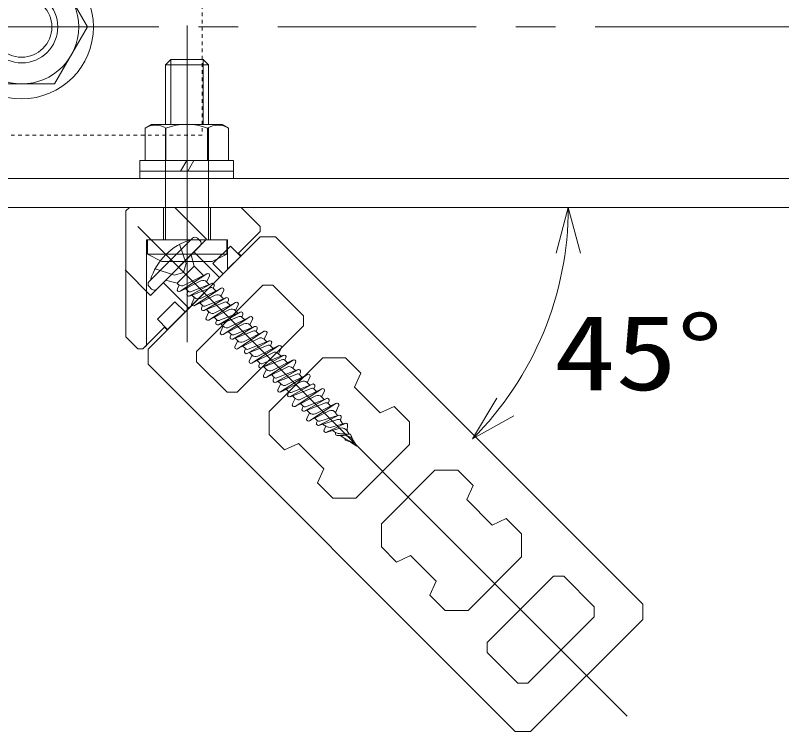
# Model space of a CAD drawing. Units: millimetres, scale not verified. Extents: x -1200 to 1200, y -500 to 500.
# Drawn here: x 404.02 to 425.27, y -412.4 to -392.54 of the extents above; entities that cross this region are included whole.
import ezdxf
from ezdxf.enums import TextEntityAlignment as Align

# ---------------------------------------------------------------- set-up
doc = ezdxf.new("R2010")
doc.units = ezdxf.units.MM
doc.header["$LTSCALE"] = 1.1
doc.linetypes.add('CHAIN1', pattern=[8, 5, -1, 1, -1])
doc.linetypes.add('DASHED1', pattern=[1.8, 1.2, -0.6])
for name, color, linetype, lineweight in [('0-0_一般', 7, 'Continuous', 9), ('0-3_寸法', 7, 'Continuous', 9), ('0-4_ルーバー', 7, 'Continuous', 9), ('0-7_ストリンガー', 7, 'Continuous', 9), ('0-9_傾斜ピース', 7, 'Continuous', 9)]:
    doc.layers.add(name, color=color, linetype=linetype, lineweight=lineweight)
doc.styles.add('ＭＳ ゴシック', font='')
doc.styles.get('ＭＳ ゴシック').set_extended_font_data('MS Gothic')

# ---------------------------------------------------------------- blocks, each defined once
blk = doc.blocks.new('グループ-11-1')
at = {"layer": '0-4_ルーバー'}
for points in [[(126442.39, 167205.18), (126442.39, 167194.64), (126696.95, 166940.08), (126707.63, 166940.08), (126785.34, 167017.79), (126785.34, 167028.47), (126530.78, 167283.03), (126520.24, 167283.03)], [(126550.23, 167221.15), (126504.27, 167175.19), (126497.2, 167175.19), (126475.98, 167196.4), (126475.98, 167203.48), (126521.94, 167249.44), (126529.01, 167249.44), (126550.23, 167228.22)], [(126563.49, 167199.05), (126579.4, 167199.05), (126590.01, 167188.44), (126585.59, 167178.72), (126603.27, 167161.04), (126612.99, 167165.46), (126623.6, 167154.85), (126623.6, 167138.94), (126586.48, 167101.82), (126570.57, 167101.82), (126559.96, 167112.43), (126564.38, 167122.15), (126546.7, 167139.83), (126536.98, 167135.41), (126526.37, 167146.02), (126526.37, 167161.93)], [(126690.79, 167087.67), (126701.39, 167077.06), (126701.4, 167061.15), (126664.27, 167024.02), (126648.36, 167024.02), (126637.75, 167034.63), (126642.17, 167044.36), (126624.49, 167062.04), (126614.77, 167057.62), (126604.16, 167068.22), (126604.16, 167084.14), (126641.28, 167121.26), (126657.19, 167121.26), (126667.8, 167110.65), (126663.38, 167100.93), (126681.06, 167083.25)], [(126730.57, 167047.89), (126751.78, 167026.67), (126751.78, 167019.6), (126705.82, 166973.64), (126698.75, 166973.64), (126677.53, 166994.85), (126677.53, 167001.92), (126723.49, 167047.89)]]:
    blk.add_lwpolyline(points, close=True, dxfattribs=at)
blk = doc.blocks.new('グループ-103-1')
at = {"layer": '0-7_ストリンガー'}
for p, q in [((127917.39, 167323.33), (122792.39, 167323.33)), ((127917.39, 167303.33), (122792.39, 167303.33))]:
    blk.add_line(p, q, dxfattribs=at)
blk = doc.blocks.new('グループ-75-1')
at = {"layer": '0-7_ストリンガー'}
for p, q in [((-22.76, -155.1), (-45.52, -194.53)), ((22.76, -155.1), (-22.76, -155.1)), ((45.52, -194.53), (22.76, -155.1)), ((-45.52, -194.53), (-22.76, -233.95)), ((22.76, -233.95), (45.52, -194.53)), ((-22.76, -233.95), (22.76, -233.95))]:
    blk.add_line(p, q, dxfattribs=at)
for centre, radius in [((-0.15, -194.53), 49.8), ((0, -194.53), 39.42), ((0, -194.53), 24.9), ((-0.15, -194.53), 20.97)]:
    blk.add_circle(centre, radius, dxfattribs=at)
blk = doc.blocks.new('シンボル-25')
at = {"layer": '0-7_ストリンガー', "linetype": 'DASHED1'}
blk.add_lwpolyline([(-125, -69.53), (125, -69.53), (125, -269.53), (-125, -269.53)], close=True, dxfattribs=at)
at = {"layer": '0-7_ストリンガー'}
blk.add_blockref('グループ-75-1', (0, 0), dxfattribs=at)
blk = doc.blocks.new('グループ-277-1')
at = {"layer": '0-9_傾斜ピース'}
for p, q in [((126454.44, 167360.83), (126454.44, 167402.08)), ((126484.44, 167402.08), (126454.44, 167402.08)), ((126480.69, 167360.83), (126480.69, 167405.83)), ((126484.44, 167360.83), (126484.44, 167402.08)), ((126454.44, 167358.52), (126454.44, 167280.66)), ((126484.44, 167358.71), (126484.44, 167280.83))]:
    blk.add_line(p, q, dxfattribs=at)
for points in [[(126458.19, 167360.83), (126458.19, 167405.83), (126454.44, 167402.08)], [(126458.19, 167405.83), (126480.69, 167405.83), (126484.44, 167402.08)]]:
    blk.add_lwpolyline(points, dxfattribs=at)
for points in [[(126496.94, 167270.83), (126441.94, 167270.83), (126441.94, 167280.83), (126496.94, 167280.83)], [(126496.94, 167270.83), (126441.94, 167270.83), (126451.94, 167265.83), (126486.94, 167265.83)]]:
    blk.add_lwpolyline(points, close=True, dxfattribs=at)
blk = doc.blocks.new('グループ-278-1')
at = {"layer": '0-9_傾斜ピース'}
for p, q in [((126440.39, 167358.31), (126444.76, 167360.83)), ((126444.76, 167360.83), (126493.76, 167360.83)), ((126440.39, 167335.83), (126440.39, 167358.31)), ((126454.82, 167335.83), (126454.82, 167358.31)), ((126483.69, 167335.83), (126483.69, 167358.31)), ((126501.76, 167335.83), (126436.76, 167335.83)), ((126436.76, 167323.33), (126436.76, 167335.83)), ((126469.26, 167335.83), (126464.93, 167328.33)), ((126474.26, 167335.83), (126469.93, 167328.33)), ((126501.76, 167323.33), (126501.76, 167335.83)), ((126501.76, 167328.33), (126436.76, 167328.33)), ((126501.76, 167323.33), (126436.76, 167323.33))]:
    blk.add_line(p, q, dxfattribs=at)
blk.add_lwpolyline([(126498.12, 167335.83), (126498.12, 167358.31), (126493.76, 167360.83)], dxfattribs=at)
for centre, radius, start, end in [((126447.61, 167345.81), 14.43, 60, 120), ((126469.26, 167318.26), 42.57, 70.1809, 109.8191), ((126490.91, 167345.81), 14.43, 60, 120)]:
    blk.add_arc(centre, radius, start, end, dxfattribs=at)
blk = doc.blocks.new('グループ-279-1')
at = {"layer": '0-9_傾斜ピース'}
blk.add_line((126469.44, 167429.37), (126469.44, 167210), dxfattribs=at)
for name in ['グループ-277-1', 'グループ-278-1']:
    blk.add_blockref(name, (0, 0), dxfattribs=at)
blk = doc.blocks.new('グループ-280-1')
at = {"layer": '0-9_傾斜ピース'}
for p, q in [((126426.94, 167300.83), (126429.44, 167303.33)), ((126426.94, 167300.83), (126426.94, 167213.62)), ((126506.94, 167303.33), (126429.44, 167303.33)), ((126483.05, 167281.26), (126460.98, 167303.33)), ((126482.75, 167280.96), (126444.16, 167242.37)), ((126499.55, 167276.54), (126506.62, 167269.47)), ((126491.89, 167254.74), (126474.21, 167272.42)), ((126506.91, 167269.77), (126505.15, 167271.54)), ((126444.16, 167242.37), (126426.48, 167260.05)), ((126444.16, 167242.37), (126426.94, 167259.59)), ((126470.68, 167233.53), (126453, 167251.21)), ((126448.88, 167225.87), (126461, 167237.99)), ((126468.07, 167230.92), (126461, 167237.99)), ((126448.88, 167225.87), (126455.95, 167218.8)), ((126426.94, 167213.62), (126435.32, 167205.25))]:
    blk.add_line(p, q, dxfattribs=at)
for points in [[(126505.15, 167271.54), (126520.17, 167286.56), (126520.17, 167290.1), (126506.94, 167303.33)], [(126499.55, 167276.54), (126487.43, 167264.42), (126494.5, 167257.35)], [(126453.88, 167220.27), (126455.65, 167218.5), (126506.91, 167269.77)], [(126453.88, 167220.27), (126438.86, 167205.25), (126435.32, 167205.25)]]:
    blk.add_lwpolyline(points, dxfattribs=at)
blk = doc.blocks.new('グループ-281-1')
at = {"layer": '0-9_傾斜ピース'}
for p, q in [((126426.94, 167300.83), (126429.44, 167303.33)), ((126426.94, 167300.83), (126426.94, 167213.62)), ((126453.19, 167303.33), (126429.44, 167303.33)), ((126453.19, 167303.33), (126453.19, 167280.83)), ((126485.69, 167280.83), (126485.69, 167303.33)), ((126506.94, 167303.33), (126485.69, 167303.33)), ((126441.32, 167280.83), (126441.32, 167207.71)), ((126453.19, 167280.83), (126441.32, 167280.83)), ((126497.57, 167280.83), (126485.69, 167280.83)), ((126497.57, 167260.42), (126497.57, 167280.83)), ((126497.57, 167260.42), (126506.91, 167269.77)), ((126506.91, 167269.77), (126505.15, 167271.54)), ((126426.94, 167213.62), (126435.32, 167205.25)), ((126438.86, 167205.25), (126435.32, 167205.25)), ((126438.86, 167205.25), (126441.32, 167207.71))]:
    blk.add_line(p, q, dxfattribs=at)
blk.add_lwpolyline([(126505.15, 167271.54), (126520.17, 167286.56), (126520.17, 167290.1), (126506.94, 167303.33)], dxfattribs=at)
blk = doc.blocks.new('グループ-282-1')
at = {"layer": '0-9_傾斜ピース'}
for name in ['グループ-280-1', 'グループ-281-1']:
    blk.add_blockref(name, (0, 0), dxfattribs=at)
blk = doc.blocks.new('グループ-283-1')
at = {"layer": '0-9_傾斜ピース'}
for p, q in [((126473.18, 167282), (126443.13, 167251.94)), ((126476.72, 167282), (126478.48, 167280.23)), ((126478.48, 167276.69), (126448.43, 167246.64)), ((126464.33, 167277.77), (126468.79, 167264.43)), ((126472.3, 167270.51), (126474.42, 167262.58)), ((126468.79, 167264.43), (126466.89, 167258.23)), ((126447.36, 167260.8), (126460.69, 167256.33)), ((126460.69, 167256.33), (126466.89, 167258.23)), ((126454.62, 167252.83), (126462.54, 167250.71)), ((126483.15, 167257.31), (126464.58, 167245.21)), ((126466.54, 167249.01), (126483.27, 167257.38)), ((126483.03, 167251.79), (126484.97, 167255.68)), ((126444.9, 167246.64), (126443.13, 167248.41)), ((126463.33, 167249.91), (126462.54, 167250.71)), ((126463.94, 167249.47), (126462.73, 167246.79)), ((126464.46, 167245.13), (126479.04, 167252.43)), ((126471.1, 167241.88), (126485.78, 167247.64)), ((126486.42, 167250.6), (126471.26, 167241.96)), ((126471.75, 167244.86), (126486.59, 167250.68)), ((126493.11, 167247.35), (126474.55, 167235.24)), ((126478.81, 167240.21), (126493.24, 167247.42)), ((126483.03, 167251.79), (126484.82, 167249.99)), ((126487.54, 167247.27), (126488.23, 167249.04)), ((126468.35, 167247.08), (126470.16, 167245.28)), ((126470.16, 167245.28), (126469.46, 167243.51)), ((126472.86, 167242.57), (126474.54, 167240.9)), ((126472.87, 167242.56), (126474.67, 167240.76)), ((126474.42, 167235.17), (126489.01, 167242.47)), ((126487.54, 167247.27), (126489.34, 167245.47)), ((126492.45, 167242.36), (126494.79, 167240.02)), ((126492.99, 167241.82), (126494.94, 167245.72)), ((126474.54, 167240.9), (126472.7, 167236.83)), ((126478.32, 167237.12), (126480.12, 167235.32)), ((126481.07, 167231.91), (126495.75, 167237.67)), ((126496.39, 167240.63), (126481.23, 167231.99)), ((126481.88, 167234.95), (126496.56, 167240.71)), ((126503.08, 167237.38), (126484.52, 167225.27)), ((126488.78, 167230.24), (126503.21, 167237.45)), ((126497.51, 167237.3), (126498.2, 167239.07)), ((126497.51, 167237.3), (126499.31, 167235.5)), ((126480.12, 167235.32), (126479.43, 167233.55)), ((126482.83, 167232.6), (126484.51, 167230.93)), ((126482.83, 167232.6), (126484.64, 167230.8)), ((126484.39, 167225.2), (126498.98, 167232.5)), ((126502.39, 167232.42), (126504.73, 167230.08)), ((126502.96, 167231.85), (126504.91, 167235.75)), ((126484.51, 167230.93), (126482.67, 167226.86)), ((126488.29, 167227.15), (126490.09, 167225.35)), ((126491.01, 167221.97), (126505.69, 167227.73)), ((126506.33, 167230.69), (126491.17, 167222.05)), ((126491.5, 167224.89), (126506.5, 167230.77)), ((126513.02, 167227.44), (126494.46, 167215.33)), ((126498.72, 167220.3), (126513.15, 167227.51)), ((126507.45, 167227.36), (126508.14, 167229.13)), ((126507.45, 167227.36), (126509.25, 167225.56)), ((126490.09, 167225.35), (126489.4, 167223.58)), ((126494.45, 167220.99), (126492.61, 167216.92)), ((126492.77, 167222.66), (126494.45, 167220.99)), ((126492.81, 167222.63), (126494.61, 167220.83)), ((126494.33, 167215.26), (126508.92, 167222.56)), ((126501.79, 167215.04), (126516.47, 167220.8)), ((126512.9, 167221.91), (126514.85, 167225.81)), ((126512.9, 167221.91), (126514.7, 167220.11)), ((126498.23, 167217.21), (126500.03, 167215.41)), ((126500.98, 167212), (126515.66, 167217.76)), ((126516.3, 167220.72), (126501.14, 167212.08)), ((126522.99, 167217.47), (126504.43, 167205.36)), ((126508.53, 167210.24), (126523.12, 167217.54)), ((126517.42, 167217.39), (126518.11, 167219.16)), ((126517.42, 167217.39), (126519.22, 167215.59)), ((126522.87, 167211.94), (126524.82, 167215.84)), ((126500.03, 167215.41), (126499.33, 167213.64)), ((126504.55, 167210.89), (126502.6, 167206.99)), ((126502.74, 167212.69), (126504.55, 167210.89)), ((126504.3, 167205.29), (126518.89, 167212.59)), ((126526.27, 167210.75), (126511.11, 167202.11)), ((126511.76, 167205.07), (126526.44, 167210.83)), ((126522.87, 167211.94), (126524.67, 167210.14)), ((126508.2, 167207.24), (126510, 167205.44)), ((126510, 167205.44), (126509.31, 167203.67)), ((126510.95, 167202.03), (126525.63, 167207.79)), ((126532.96, 167207.5), (126514.4, 167195.39)), ((126518.5, 167200.27), (126533.09, 167207.57)), ((126527.39, 167207.42), (126528.08, 167209.19)), ((126527.39, 167207.42), (126529.19, 167205.62)), ((126532.84, 167201.97), (126534.79, 167205.87)), ((126514.52, 167200.92), (126512.57, 167197.02)), ((126512.71, 167202.72), (126514.52, 167200.92)), ((126514.27, 167195.32), (126528.86, 167202.62)), ((126536.24, 167200.78), (126521.08, 167192.14)), ((126521.73, 167195.1), (126536.41, 167200.86)), ((126532.84, 167201.97), (126534.64, 167200.17)), ((126518.17, 167197.27), (126519.97, 167195.47)), ((126519.97, 167195.47), (126519.28, 167193.7)), ((126520.92, 167192.06), (126535.6, 167197.82)), ((126542.93, 167197.53), (126524.37, 167185.42)), ((126528.47, 167190.3), (126543.06, 167197.6)), ((126537.36, 167197.45), (126538.05, 167199.22)), ((126537.36, 167197.45), (126539.16, 167195.65)), ((126542.81, 167192), (126544.76, 167195.9)), ((126524.49, 167190.95), (126522.54, 167187.05)), ((126522.69, 167192.75), (126524.49, 167190.95)), ((126524.24, 167185.35), (126538.83, 167192.65)), ((126546.21, 167190.81), (126531.05, 167182.17)), ((126531.7, 167185.13), (126546.38, 167190.89)), ((126542.81, 167192), (126544.61, 167190.2)), ((126547.33, 167187.48), (126548.02, 167189.25)), ((126528.14, 167187.3), (126529.94, 167185.5)), ((126529.94, 167185.5), (126529.25, 167183.73)), ((126530.89, 167182.09), (126545.57, 167187.85)), ((126552.9, 167187.56), (126534.34, 167175.45)), ((126538.44, 167180.33), (126553.03, 167187.63)), ((126547.33, 167187.48), (126549.13, 167185.68)), ((126552.78, 167182.03), (126554.73, 167185.93)), ((126534.46, 167180.98), (126532.51, 167177.08)), ((126532.66, 167182.78), (126534.46, 167180.98)), ((126534.21, 167175.38), (126548.8, 167182.68)), ((126556.18, 167180.84), (126541.02, 167172.2)), ((126541.67, 167175.16), (126556.35, 167180.92)), ((126552.78, 167182.03), (126554.58, 167180.23)), ((126557.3, 167177.51), (126557.99, 167179.28)), ((126538.11, 167177.33), (126539.91, 167175.53)), ((126539.91, 167175.53), (126539.22, 167173.76)), ((126540.86, 167172.12), (126555.54, 167177.88)), ((126562.87, 167177.59), (126544.31, 167165.48)), ((126548.41, 167170.36), (126563, 167177.66)), ((126557.3, 167177.51), (126559.1, 167175.71)), ((126562.75, 167172.06), (126564.7, 167175.96)), ((126544.43, 167171.01), (126542.48, 167167.11)), ((126542.63, 167172.81), (126544.43, 167171.01)), ((126544.18, 167165.41), (126558.77, 167172.71)), ((126565.5, 167167.91), (126550.83, 167162.15)), ((126566.15, 167170.87), (126550.99, 167162.23)), ((126551.64, 167165.19), (126566.32, 167170.95)), ((126562.75, 167172.06), (126564.55, 167170.26)), ((126567.28, 167167.53), (126567.96, 167169.31)), ((126548.08, 167167.36), (126549.88, 167165.56)), ((126549.88, 167165.56), (126549.19, 167163.79)), ((126552.6, 167162.84), (126554.4, 167161.04)), ((126554.15, 167155.44), (126567.99, 167162.32)), ((126572.72, 167167.5), (126554.27, 167155.51)), ((126558.4, 167160.38), (126572.85, 167167.57)), ((126567.28, 167167.53), (126569.1, 167165.71)), ((126572.45, 167161.08), (126574.57, 167165.92)), ((126554.4, 167161.04), (126552.45, 167157.14)), ((126559.91, 167155.53), (126558.05, 167157.38)), ((126574.69, 167159.33), (126561.07, 167152.38)), ((126561.46, 167155.15), (126574.69, 167159.33)), ((126572.45, 167161.08), (126573.75, 167159.04)), ((126575.95, 167155.59), (126576.33, 167157.92)), ((126559.91, 167155.53), (126559.31, 167153.97)), ((126560.87, 167152.3), (126573.77, 167156.38)), ((126563.38, 167153.1), (126565.57, 167151.7)), ((126565.57, 167151.7), (126564.46, 167149.18)), ((126579.17, 167153.68), (126566.16, 167147.53)), ((126569.65, 167151.09), (126579.35, 167153.74)), ((126575.95, 167155.59), (126577.45, 167153.22)), ((126580.5, 167148.44), (126580.7, 167152.66)), ((126565.99, 167147.46), (126575.43, 167150.32)), ((126570.22, 167148.74), (126572.4, 167147.35)), ((126572.4, 167147.35), (126572.3, 167146.58)), ((126582.47, 167146.2), (126574.89, 167146.56)), ((126580.5, 167148.44), (126581.91, 167146.22)), ((126579.81, 167145.03), (126573.31, 167145.38)), ((126573.46, 167145.38), (126582.38, 167146.2)), ((126578.9, 167143.21), (126578.92, 167142.66)), ((126579.34, 167142.08), (126586.26, 167139.4)), ((126583.04, 167145.78), (126584.36, 167142.38)), ((126584.36, 167142.38), (126587.2, 167137.92)), ((126582.75, 167140.76), (126587.2, 167137.92))]:
    blk.add_line(p, q, dxfattribs=at)
for points in [[(126480.84, 167256.16), (126474.42, 167262.58), (126462.54, 167250.71)], [(126575.7, 167145.25), (126579.63, 167142.74), (126586.26, 167139.4)]]:
    blk.add_lwpolyline(points, dxfattribs=at)
for centre, radius, start, end in [((126484.67, 167240.45), 42.5, 106.9275, 163.0725), ((126474.95, 167280.23), 2.5, 45, 135), ((126476.72, 167278.46), 2.5, 315, 45), ((126480.59, 167249.35), 3.45, 45, 116.5761), ((126483.84, 167256.25), 1.27, 333.4239, 123.1049), ((126444.9, 167250.18), 2.5, 135, 225), ((126465.84, 167252.65), 3.71, 225, 280.8848), ((126486.38, 167246.11), 1.64, 45, 111.4349), ((126487.05, 167249.5), 1.27, 338.5651, 119.7045), ((126493.8, 167246.29), 1.27, 333.4239, 123.1049), ((126446.66, 167248.41), 2.5, 225, 315), ((126463.89, 167246.27), 1.27, 155.6935, 303.1049), ((126470.64, 167243.06), 1.27, 150.2955, 299.7045), ((126471.32, 167246.44), 1.64, 225, 291.4349), ((126490.55, 167239.38), 3.45, 45, 116.5761), ((126473.85, 167236.31), 1.27, 155.6935, 303.1049), ((126477.16, 167243.52), 3.71, 225, 296.5761), ((126496.35, 167236.14), 1.64, 45, 111.4349), ((126497.02, 167239.53), 1.27, 338.5651, 119.7045), ((126503.77, 167236.32), 1.27, 333.4239, 123.1049), ((126480.61, 167233.09), 1.27, 158.5651, 299.7045), ((126481.28, 167236.48), 1.64, 225, 291.4349), ((126500.52, 167229.41), 3.45, 45, 116.5761), ((126483.82, 167226.34), 1.27, 155.6935, 303.1049), ((126487.13, 167233.55), 3.71, 225, 296.5761), ((126506.29, 167226.2), 1.64, 45, 111.4349), ((126506.96, 167229.59), 1.27, 338.5651, 119.7045), ((126513.71, 167226.38), 1.27, 333.4239, 123.1049), ((126490.58, 167223.12), 1.27, 158.5651, 299.7045), ((126491.25, 167226.51), 1.64, 225, 291.4349), ((126497.07, 167223.61), 3.71, 225, 296.5761), ((126510.46, 167219.47), 3.45, 45, 116.5761), ((126516.93, 167219.62), 1.27, 338.5651, 119.7045), ((126493.76, 167216.4), 1.27, 155.6935, 303.1049), ((126516.26, 167216.23), 1.64, 45, 111.4349), ((126523.68, 167216.41), 1.27, 333.4239, 123.1049), ((126500.52, 167213.18), 1.27, 158.5651, 299.7045), ((126501.19, 167216.57), 1.64, 225, 291.4349), ((126506.99, 167213.33), 3.45, 225, 296.5761), ((126520.43, 167209.5), 3.45, 45, 116.5761), ((126526.9, 167209.65), 1.27, 338.5651, 119.7045), ((126503.73, 167206.43), 1.27, 153.4239, 303.1049), ((126511.16, 167206.6), 1.64, 225, 291.4349), ((126526.23, 167206.26), 1.64, 45, 111.4349), ((126533.65, 167206.44), 1.27, 333.4239, 123.1049), ((126510.49, 167203.21), 1.27, 158.5651, 299.7045), ((126516.96, 167203.36), 3.45, 225, 296.5761), ((126530.4, 167199.53), 3.45, 45, 116.5761), ((126536.87, 167199.68), 1.27, 338.5651, 119.7045), ((126513.7, 167196.46), 1.27, 153.4239, 303.1049), ((126521.13, 167196.63), 1.64, 225, 291.4349), ((126536.2, 167196.29), 1.64, 45, 111.4349), ((126543.62, 167196.46), 1.27, 333.4239, 123.1049), ((126520.46, 167193.24), 1.27, 158.5651, 299.7045), ((126526.93, 167193.39), 3.45, 225, 296.5761), ((126540.37, 167189.56), 3.45, 45, 116.5761), ((126546.84, 167189.71), 1.27, 338.5651, 119.7045), ((126523.67, 167186.49), 1.27, 153.4239, 303.1049), ((126530.43, 167183.27), 1.27, 158.5651, 299.7045), ((126531.1, 167186.66), 1.64, 225, 291.4349), ((126546.17, 167186.32), 1.64, 45, 111.4349), ((126553.59, 167186.49), 1.27, 333.4239, 123.1049), ((126536.9, 167183.42), 3.45, 225, 296.5761), ((126550.34, 167179.59), 3.45, 45, 116.5761), ((126556.81, 167179.74), 1.27, 338.5651, 119.7045), ((126533.64, 167176.51), 1.27, 153.4239, 303.1049), ((126540.4, 167173.3), 1.27, 158.5651, 299.7045), ((126541.07, 167176.69), 1.64, 225, 291.4349), ((126556.14, 167176.35), 1.64, 45, 111.4349), ((126560.31, 167169.62), 3.45, 45, 116.5761), ((126563.56, 167176.52), 1.27, 333.4239, 123.1049), ((126546.87, 167173.45), 3.45, 225, 296.5761), ((126566.1, 167166.36), 1.66, 45, 111.4349), ((126566.78, 167169.77), 1.27, 338.8519, 119.7045), ((126573.41, 167166.43), 1.27, 336.317, 123.0124), ((126543.61, 167166.54), 1.27, 153.4239, 303.1049), ((126550.37, 167163.33), 1.27, 158.5651, 299.7045), ((126551.04, 167166.72), 1.64, 225, 291.4349), ((126569.53, 167159.22), 3.46, 32.5, 116.4352), ((126553.58, 167156.57), 1.27, 153.4239, 303.0124), ((126556.85, 167163.49), 3.47, 225, 296.4352), ((126575.07, 167158.13), 1.27, 350.7107, 126.5126), ((126560.49, 167153.51), 1.27, 158.8519, 297.0337), ((126561, 167156.61), 1.53, 225, 287.5548), ((126568.3, 167156), 5.09, 237.5, 285.2994), ((126574.34, 167154.57), 1.9, 32.5, 107.5548), ((126579.63, 167152.71), 1.07, 357.3167, 115.3081), ((126565.62, 167148.67), 1.27, 156.3169, 295.3081), ((126573.37, 167146.45), 1.07, 172.634, 275.234), ((126575.14, 167151.64), 5.09, 237.5, 267.2722), ((126576.73, 167146.03), 4.48, 32.5, 106.8568), ((126579.58, 167142.69), 0.653, 182.086, 248.8328), ((126579.51, 167139.28), 5.76, 32.5, 86.9598), ((126582.44, 167145.55), 0.653, 21.1672, 95.234)]:
    blk.add_arc(centre, radius, start, end, dxfattribs=at)
blk = doc.blocks.new('グループ-284-1')
at = {"layer": '0-9_傾斜ピース'}
blk.add_blockref('グループ-283-1', (0, 0), dxfattribs=at)

msp = doc.modelspace()

# ---------------------------------------------------------------- linework, layer by layer
at = {"layer": '0-0_一般', "linetype": 'CHAIN1'}
msp.add_line((261.696, -392.867), (466.696, -392.867), dxfattribs=at)
at = {"layer": '0-3_寸法'}
for points in [[(419.011, -399.136), (419.351, -397.867), (419.691, -399.136)], [(417.843, -403.645), (416.693, -404.283), (417.37, -403.156)]]:
    msp.add_lwpolyline(points, dxfattribs=at)
msp.add_arc((410.278, -397.867), 9.073, 315, 0, dxfattribs=at)
at = {"layer": '0-4_ルーバー'}
msp.add_line((407.417, -398.4), (420.982, -411.965), dxfattribs=at)

# ---------------------------------------------------------------- block references
at = {"layer": '0-4_ルーバー', "xscale": 0.04, "yscale": 0.04}
msp.add_blockref('グループ-11-1', (-4650, -7090), dxfattribs=at)
at = {"layer": '0-7_ストリンガー', "xscale": 0.04, "yscale": 0.04}
for name, p in [('シンボル-25', (404.196, -385.086)), ('グループ-103-1', (-4650, -7090))]:
    msp.add_blockref(name, p, dxfattribs=at)
at = {"layer": '0-9_傾斜ピース', "xscale": 0.04, "yscale": 0.04}
for name in ['グループ-279-1', 'グループ-282-1', 'グループ-284-1']:
    msp.add_blockref(name, (-4650, -7090), dxfattribs=at)

# ---------------------------------------------------------------- texts
at = {"layer": '0-3_寸法', "style": 'ＭＳ ゴシック', "width": 1.2}
msp.add_text('45°', height=2.09, dxfattribs=at).set_placement((418.958, -403.56), align=Align.BOTTOM_LEFT)

doc.saveas('drawing.dxf')
